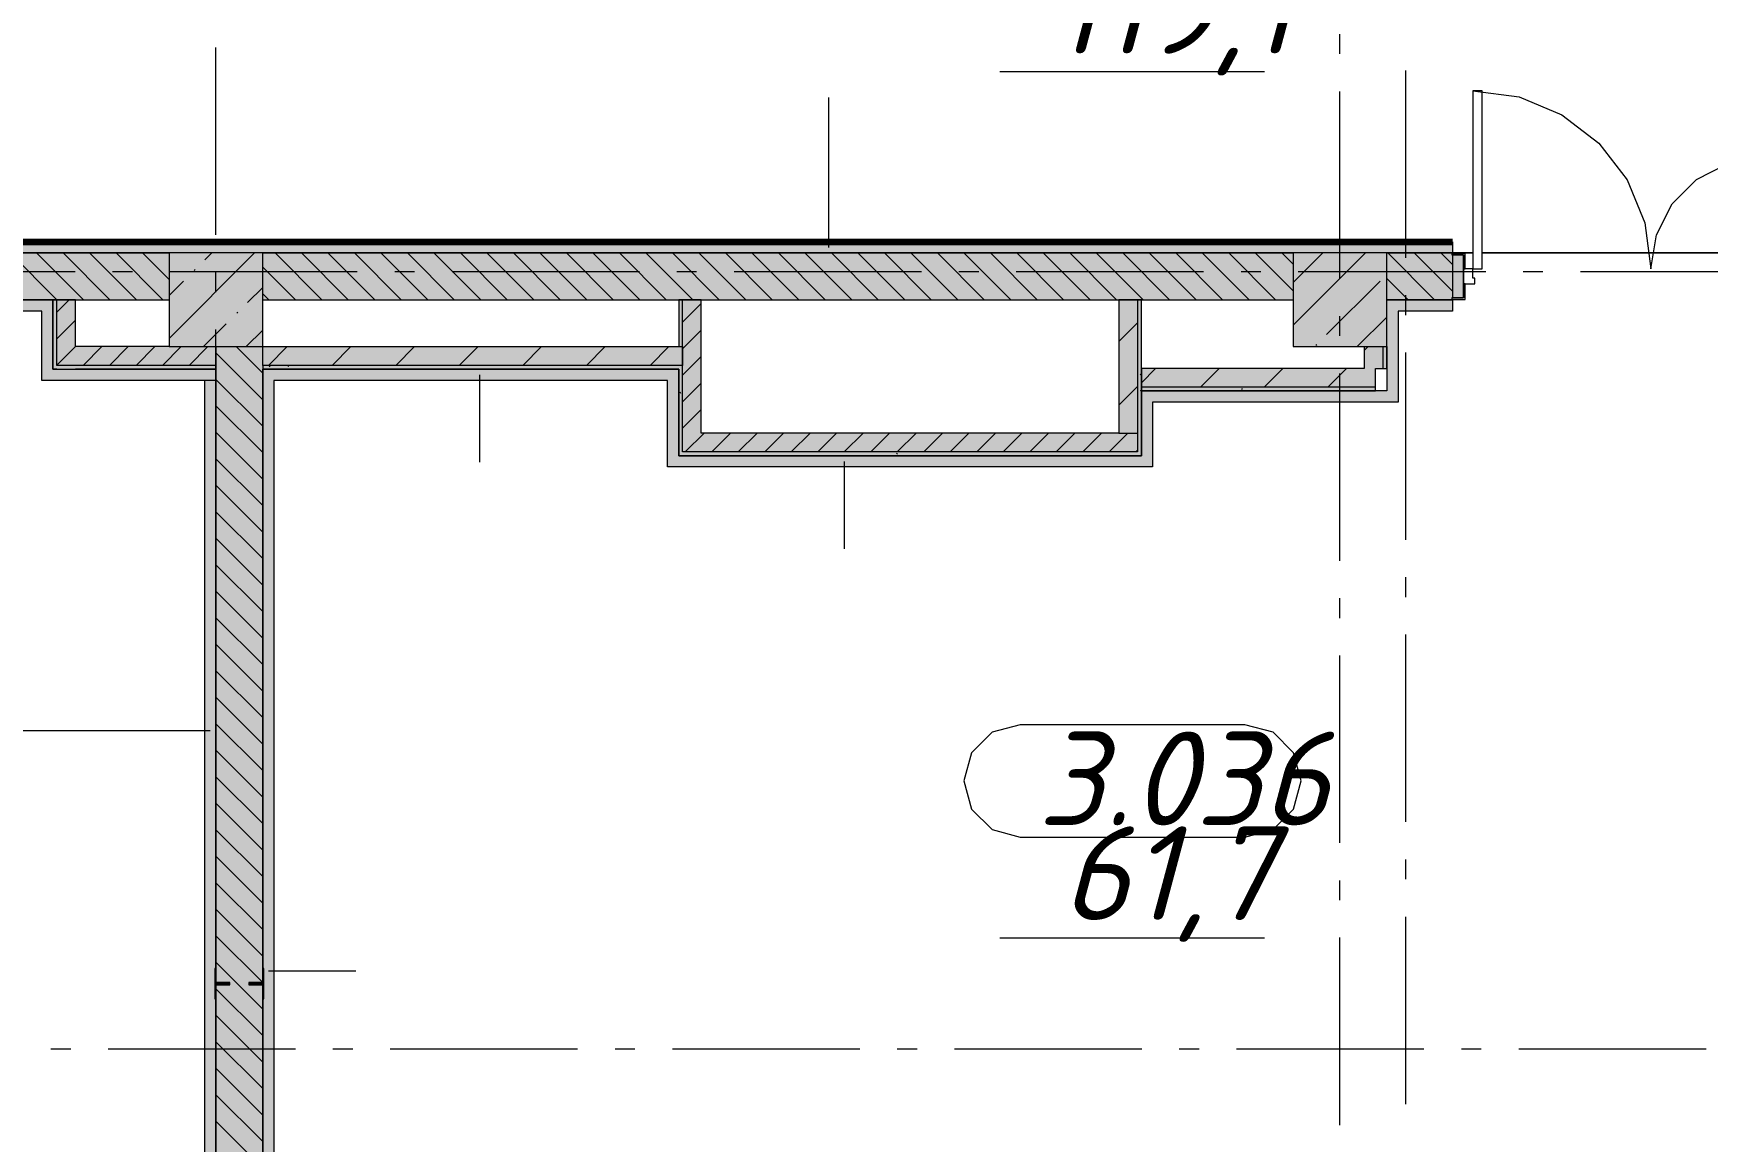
# Model space of a CAD drawing. Header units: millimetres. Extents: x -537608 to 253996, y -217170 to 186033.
# Drawn here: x -252900 to -243964, y 94678 to 100593 of the extents above; entities that cross this region are included whole.
import ezdxf

# ---------------------------------------------------------------- set-up
doc = ezdxf.new("R2010")
doc.units = ezdxf.units.MM
doc.layers.add('16) Лак 1.6м', color=160, linetype='Continuous', lineweight=90)
doc.layers.add('PDF _Геометрия', color=7, linetype='Continuous')
doc.layers.add('PDF _Текст', color=7, linetype='Continuous')
doc.layers.add('PDF _Сплошная заливка', color=7, linetype='Continuous', true_color=0xffffff)
doc.styles.add('PDF ISOCPEUR Italic', font='isocpeui.ttf')

msp = doc.modelspace()

# ---------------------------------------------------------------- hatches: boundary and pattern name
at = {"layer": 'PDF _Сплошная заливка', "true_color": 0xff7d7d, "transparency": 33554559}
h = msp.add_hatch(color=11, dxfattribs=at)
h.paths.add_polyline_path([(-233376.192, 99421.2652), (-233026.1928, 99421.2652), (-233026.1928, 99481.2658), (-233636.1913, 99481.2658), (-233636.1913, 99421.2652)], flags=0)
h.paths.add_polyline_path([(-234556.1914, 99421.2652), (-234336.1919, 99421.2652), (-234336.1919, 99481.2658), (-234556.1914, 99481.2658)], flags=0)
h.paths.add_polyline_path([(-235256.1919, 99421.2652), (-235256.1919, 99481.2658), (-240016.1913, 99481.2658), (-240016.1913, 99421.2652), (-238284.1467, 99421.2652)], flags=0)
h.paths.add_polyline_path([(-242626.1889, 99421.2652), (-241776.1899, 99421.2652), (-241776.1899, 99481.2658), (-243566.1899, 99481.2658), (-243566.1899, 99421.2652), (-242676.189, 99421.2652)], flags=0)
h.paths.add_polyline_path([(-245676.192, 99421.2652), (-245326.1907, 99421.2652), (-245326.1907, 99481.2658), (-258513.7587, 99481.2658), (-258513.7587, 99421.2652), (-246176.1896, 99421.2652)], flags=0)
h.paths.add_polyline_path([(-260273.755, 99421.2652), (-260273.755, 99481.2658), (-261231.6816, 99481.2658), (-261231.6816, 99421.2652), (-260676.1851, 99421.2652)], flags=0)
at = {"layer": 'PDF _Сплошная заливка', "transparency": 33554559}
h = msp.add_hatch(color=256, dxfattribs=at)
h.paths.add_polyline_path([(-233376.192, 99171.2642), (-233376.192, 99421.2652), (-233636.1913, 99421.2652), (-233636.1913, 99171.2642)], flags=0)
h.paths.add_polyline_path([(-235446.1923, 99171.2642), (-235256.1919, 99171.2642), (-235256.1919, 99421.2652), (-239126.1905, 99421.2652), (-239126.1905, 99171.2642), (-236931.1919, 99171.2642)], flags=0)
h.paths.add_polyline_path([(-234476.1919, 99171.2642), (-234336.1919, 99171.2642), (-234336.1919, 99421.2652), (-234556.1914, 99421.2652), (-234556.1914, 99171.2642)], flags=0)
h.paths.add_polyline_path([(-242066.1928, 99171.2642), (-241778.1921, 99173.2643), (-241778.1921, 99421.2652), (-242126.1913, 99419.2651), (-242126.1913, 99171.2642)], flags=0)
h.paths.add_polyline_path([(-242676.189, 99171.2642), (-242626.1889, 99171.2642), (-242626.1889, 99421.2652), (-242676.189, 99421.2652), (-242676.189, 99260.5515)], flags=0)
h.paths.add_polyline_path([(-240014.1912, 99171.2642), (-239626.1902, 99171.2642), (-239626.1902, 99421.2652), (-240014.1912, 99419.2651), (-240016.1913, 99171.2642)], flags=0)
h.paths.add_polyline_path([(-243293.3633, 99171.2642), (-243176.191, 99171.2642), (-243176.191, 99421.2652), (-243564.192, 99419.2651), (-243564.192, 99171.2642)], flags=0)
h.paths.add_polyline_path([(-246176.1896, 99171.2642), (-246176.1896, 99421.2652), (-251676.1892, 99421.2652), (-251676.1892, 99171.2642), (-246632.8397, 99171.2642)], flags=0)
h.paths.add_polyline_path([(-245616.1892, 99171.2642), (-245328.1886, 99173.2643), (-245328.1886, 99421.2652), (-245676.192, 99419.2651), (-245676.192, 99171.2642)], flags=0)
h.paths.add_polyline_path([(-256826.1875, 99171.2642), (-255176.1898, 99171.2642), (-255176.1898, 99421.2652), (-258511.7564, 99419.2651), (-258511.7564, 99171.2642), (-256926.188, 99171.2642)], flags=0)
h.paths.add_polyline_path([(-254066.1873, 99171.2642), (-252176.1868, 99171.2642), (-252176.1868, 99421.2652), (-254676.1879, 99421.2652), (-254676.1879, 99171.2642)], flags=0)
h.paths.add_polyline_path([(-261660.4854, 99171.2642), (-261176.187, 99171.2642), (-261176.187, 99421.2652), (-263676.1881, 99421.2652), (-263676.1881, 99171.2642), (-263330.2213, 99171.2642)], flags=0)
h.paths.add_polyline_path([(-260273.755, 99171.2642), (-260275.7573, 99421.2652), (-260676.1851, 99419.2651), (-260676.1851, 99171.2642), (-260275.7573, 99171.2642)], flags=0)
at = {"layer": 'PDF _Сплошная заливка', "true_color": 0xff7d7d, "transparency": 33554559}
for points in [[(-252856.1886, 99111.2657), (-252796.1901, 99111.2657), (-252796.1901, 99171.2642), (-254066.1873, 99171.2642), (-254066.1873, 99111.2657), (-253311.7923, 99111.2657)], [(-251986.1887, 98741.2656), (-251926.1902, 98741.2656), (-251926.1902, 98801.2662), (-252796.1901, 98801.2662), (-252796.1901, 98741.2656), (-252476.9243, 98741.2656)], [(-249515.5756, 98741.2656), (-249455.5727, 98741.2656), (-249455.5727, 98801.2662), (-251676.1892, 98801.2662), (-251676.1892, 98741.2656), (-251616.1907, 98741.2656)], [(-251676.1892, 91731.2661), (-251616.1907, 91731.2661), (-251616.1907, 98741.2656), (-251676.1892, 98741.2656), (-251676.1892, 91869.1886)], [(-245616.1892, 98624.8015), (-245616.1892, 98684.8), (-246926.1882, 98684.8), (-246926.1882, 98624.8015), (-246632.8397, 98624.8015)], [(-248302.5757, 98278.9619), (-246926.1882, 98278.9619), (-246926.1882, 98338.9625), (-249455.5727, 98338.9625), (-249455.5727, 98278.9619)]]:
    msp.add_hatch(color=11, dxfattribs=at).paths.add_polyline_path(points)
at = {"layer": 'PDF _Сплошная заливка', "transparency": 33554559}
h = msp.add_hatch(color=256, dxfattribs=at)
h.paths.add_polyline_path([(-249455.5727, 98358.9613), (-249435.5761, 98358.9613), (-249435.5761, 98821.265), (-249455.5727, 98821.265), (-249455.5727, 98458.9617)], flags=0)
h.paths.add_polyline_path([(-249435.5761, 98921.2654), (-249435.5761, 99171.2642), (-249455.5727, 99171.2642), (-249455.5727, 98921.2654)], flags=0)
for points in [[(-249435.5761, 98458.9617), (-249335.5757, 98458.9617), (-249335.5757, 99171.2642), (-249435.5761, 99171.2642), (-249435.5761, 98821.265)], [(-252176.1868, 98821.265), (-251926.1902, 98821.265), (-251926.1902, 98921.2654), (-252676.1888, 98921.2654), (-252676.1888, 98821.265), (-252476.9243, 98821.265)], [(-251926.1902, 98801.2662), (-251926.1902, 98821.265), (-252776.1892, 98821.265), (-252776.1892, 98801.2662), (-252476.9243, 98801.2662)], [(-249455.5727, 98801.2662), (-249455.5727, 98821.265), (-251676.1892, 98821.265), (-251676.1892, 98801.2662), (-251642.052, 98801.2662)], [(-246632.8397, 98704.801), (-245736.1905, 98704.801), (-245736.1905, 98804.8014), (-246986.191, 98804.8014), (-246986.191, 98704.801)], [(-245736.1905, 98684.8), (-245736.1905, 98704.801), (-246986.191, 98704.801), (-246986.191, 98684.8), (-246632.8397, 98684.8)], [(-246986.191, 98338.9625), (-246986.191, 98358.9613), (-249455.5727, 98358.9613), (-249455.5727, 98338.9625), (-248302.5757, 98338.9625)]]:
    msp.add_hatch(color=256, dxfattribs=at).paths.add_polyline_path(points)
at = {"layer": 'PDF _Сплошная заливка', "true_color": 0xff7d7d, "transparency": 33554559}
h = msp.add_hatch(color=11, dxfattribs=at)
h.paths.add_polyline_path([(-243176.191, 99111.2657), (-243176.191, 99171.2642), (-243566.1899, 99171.2642), (-243566.1899, 99111.2657), (-243236.1895, 99111.2657)], flags=0)
h.paths.add_polyline_path([(-245616.1892, 99111.2657), (-245326.1907, 99111.2657), (-245326.1907, 99171.2642), (-245616.1892, 99171.2642)], flags=0)

# ---------------------------------------------------------------- linework, layer by layer
at = {"layer": '16) Лак 1.6м'}
msp.add_line((-258513.7587, 99481.2658), (-245326.1907, 99481.2658), dxfattribs=at)
at = {"layer": 'PDF _Геометрия', "color": 253, "lineweight": 9, "true_color": 0xaaaaaa}
for p, q in [((-245926.1886, 100484.019), (-245926.1886, 100589.8518)), ((-251926.1902, 99518.4322), (-251926.1902, 100518.434)), ((-247742.1188, 100389.5991), (-246329.2086, 100389.5991)), ((-245576.1916, 100395.8405), (-245576.1916, 99395.8409)), ((-245926.1886, 99284.0187), (-245926.1886, 100284.0182)), ((-252677.5409, 99321.2648), (-253677.5404, 99321.2648)), ((-252371.7052, 99321.2648), (-252477.5401, 99321.2648)), ((-251171.7049, 99321.2648), (-252171.7044, 99321.2648)), ((-251926.1902, 99212.6009), (-251926.1902, 99318.4336)), ((-250865.8735, 99321.2648), (-250971.7084, 99321.2648)), ((-249665.8732, 99321.2648), (-250665.8727, 99321.2648)), ((-249360.0419, 99321.2648), (-249465.8725, 99321.2648)), ((-248160.0415, 99321.2648), (-249160.0411, 99321.2648)), ((-247854.2059, 99321.2648), (-247960.0408, 99321.2648)), ((-246654.2055, 99321.2648), (-247654.2051, 99321.2648)), ((-246348.3742, 99321.2648), (-246454.2091, 99321.2648)), ((-245148.3739, 99321.2648), (-246148.3734, 99321.2648)), ((-244842.5426, 99321.2648), (-244948.3731, 99321.2648)), ((-243642.5422, 99321.2648), (-244642.5418, 99321.2648)), ((-245576.1916, 99195.8424), (-245576.1916, 99090.0074)), ((-245676.192, 99171.2642), (-245669.1906, 99171.2642)), ((-251926.1902, 98012.6006), (-251926.1902, 99012.6001)), ((-245926.1886, 98978.1852), (-245926.1886, 99084.0179)), ((-245576.1916, 98890.0088), (-245576.1916, 97890.0092)), ((-245926.1886, 97778.1848), (-245926.1886, 98778.1844)), ((-251926.1902, 97706.7671), (-251926.1902, 97812.602)), ((-245576.1916, 97690.0085), (-245576.1916, 97584.1736)), ((-251926.1902, 96506.7668), (-251926.1902, 97506.7663)), ((-245926.1886, 97472.3535), (-245926.1886, 97578.1841)), ((-245576.1916, 97384.1771), (-245576.1916, 96384.1776)), ((-245926.1886, 96272.3532), (-245926.1886, 97272.3527)), ((-247633.0804, 96903.0609), (-247783.0809, 96862.8696)), ((-246433.08, 96903.0609), (-247633.0804, 96903.0609)), ((-246283.0837, 96862.8696), (-246433.08, 96903.0609)), ((-247783.0809, 96862.8696), (-247892.8902, 96753.0604)), ((-246173.2745, 96753.0604), (-246283.0837, 96862.8696)), ((-247892.8902, 96753.0604), (-247933.0815, 96603.0598)), ((-246133.0832, 96603.0598), (-246173.2745, 96753.0604)), ((-247933.0815, 96603.0598), (-247892.8902, 96453.0592)), ((-246173.2745, 96453.0592), (-246133.0832, 96603.0598)), ((-247892.8902, 96453.0592), (-247783.0809, 96343.2543)), ((-246283.0837, 96343.2543), (-246173.2745, 96453.0592)), ((-247783.0809, 96343.2543), (-247633.0804, 96303.0629)), ((-246433.08, 96303.0629), (-246283.0837, 96343.2543)), ((-251926.1902, 96200.9355), (-251926.1902, 96306.766)), ((-247633.0804, 96303.0629), (-246433.08, 96303.0629)), ((-245576.1916, 96184.1768), (-245576.1916, 96078.342)), ((-245926.1886, 95966.5176), (-245926.1886, 96072.3524)), ((-251926.1902, 95000.9351), (-251926.1902, 96000.9347)), ((-245576.1916, 95878.3412), (-245576.1916, 94878.3416)), ((-247742.1188, 95765.027), (-246329.2086, 95765.027)), ((-245926.1886, 94766.5172), (-245926.1886, 95766.5168)), ((-252701.2836, 95171.2639), (-252807.1185, 95171.2639)), ((-251501.2876, 95171.2639), (-252501.2872, 95171.2639)), ((-251195.4519, 95171.2639), (-251301.2868, 95171.2639)), ((-249995.4517, 95171.2639), (-250995.4512, 95171.2639)), ((-249689.6203, 95171.2639), (-249795.4509, 95171.2639)), ((-248489.62, 95171.2639), (-249489.6195, 95171.2639)), ((-248183.7843, 95171.2639), (-248289.6192, 95171.2639)), ((-246983.7883, 95171.2639), (-247983.7879, 95171.2639)), ((-246677.9526, 95171.2639), (-246783.7875, 95171.2639)), ((-245477.9524, 95171.2639), (-246477.9519, 95171.2639)), ((-245172.121, 95171.2639), (-245277.9516, 95171.2639)), ((-243972.1207, 95171.2639), (-244972.1202, 95171.2639)), ((-251926.1902, 94695.0995), (-251926.1902, 94800.9343))]:
    msp.add_line(p, q, dxfattribs=at)
at = {"layer": 'PDF _Геометрия', "lineweight": 9}
for p, q in [((-245216.192, 100286.2659), (-245216.192, 99336.2644)), ((-245166.1917, 100286.2659), (-245216.192, 100286.2659)), ((-245216.192, 100286.2659), (-244970.3117, 100253.8941)), ((-245166.1917, 99336.2644), (-245166.1917, 100286.2659)), ((-248653.8301, 99451.2644), (-248653.8301, 100251.2653)), ((-244970.3117, 100253.8941), (-244741.1901, 100158.9898)), ((-244741.1901, 100158.9898), (-244544.4403, 100008.016)), ((-244544.4403, 100008.016), (-244393.4666, 99811.2641)), ((-244153.5113, 99683.0579), (-244022.982, 99813.585)), ((-244022.982, 99813.585), (-243858.5094, 99897.3887)), ((-244393.4666, 99811.2641), (-244298.5601, 99582.1425)), ((-244237.3129, 99518.5851), (-244153.5113, 99683.0579)), ((-244298.5601, 99582.1425), (-244266.1883, 99336.2644)), ((-245326.1907, 99481.2658), (-245326.1907, 99421.2652)), ((-244266.1883, 99336.2644), (-244237.3129, 99518.5851)), ((-252176.1868, 99421.2652), (-254676.1879, 99421.2652)), ((-254676.1879, 99421.2652), (-252176.1868, 99421.2652)), ((-252774.9792, 99171.2642), (-253024.9802, 99421.2652)), ((-252633.5603, 99171.2642), (-252883.557, 99421.2652)), ((-252492.1371, 99171.2642), (-252742.138, 99421.2652)), ((-252350.7139, 99171.2642), (-252600.7149, 99421.2652)), ((-252209.295, 99171.2642), (-252459.296, 99421.2652)), ((-252176.1868, 99279.5815), (-252317.8727, 99421.2652)), ((-252176.1868, 98965.5969), (-251720.5186, 99421.2652)), ((-251676.1892, 99421.2652), (-252176.1868, 99421.2652)), ((-252176.1868, 99421.2652), (-252176.1868, 98921.2654)), ((-251985.052, 99384.8329), (-251948.6196, 99421.2652)), ((-246176.1896, 99421.2652), (-251676.1892, 99421.2652)), ((-251676.1892, 99421.2652), (-246176.1896, 99421.2652)), ((-251676.1892, 98921.2654), (-251676.1892, 99421.2652)), ((-251360.7643, 99171.2642), (-251610.7653, 99421.2652)), ((-251219.3454, 99171.2642), (-251469.3464, 99421.2652)), ((-251077.9223, 99171.2642), (-251327.9232, 99421.2652)), ((-250936.5033, 99171.2642), (-251186.5043, 99421.2652)), ((-250795.0801, 99171.2642), (-251045.081, 99421.2652)), ((-250653.6612, 99171.2642), (-250903.6579, 99421.2652)), ((-250512.238, 99171.2642), (-250762.2389, 99421.2652)), ((-250370.8191, 99171.2642), (-250620.8157, 99421.2652)), ((-250229.3959, 99171.2642), (-250479.3969, 99421.2652)), ((-250087.9727, 99171.2642), (-250337.9736, 99421.2652)), ((-249946.5537, 99171.2642), (-250196.5547, 99421.2652)), ((-249805.1306, 99171.2642), (-250055.1315, 99421.2652)), ((-249663.7116, 99171.2642), (-249913.7083, 99421.2652)), ((-249522.2884, 99171.2642), (-249772.2894, 99421.2652)), ((-249380.8696, 99171.2642), (-249630.8662, 99421.2652)), ((-249239.4463, 99171.2642), (-249489.4473, 99421.2652)), ((-249098.0231, 99171.2642), (-249348.0241, 99421.2652)), ((-248956.6042, 99171.2642), (-249206.6052, 99421.2652)), ((-248815.181, 99171.2642), (-249065.1819, 99421.2652)), ((-248673.7621, 99171.2642), (-248923.7631, 99421.2652)), ((-248532.3389, 99171.2642), (-248782.3398, 99421.2652)), ((-248390.92, 99171.2642), (-248640.9166, 99421.2652)), ((-248249.4967, 99171.2642), (-248499.4978, 99421.2652)), ((-248108.0779, 99171.2642), (-248358.0745, 99421.2652)), ((-247966.6546, 99171.2642), (-248216.6556, 99421.2652)), ((-247825.2314, 99171.2642), (-248075.2324, 99421.2652)), ((-247683.8125, 99171.2642), (-247933.8135, 99421.2652)), ((-247542.3893, 99171.2642), (-247792.3903, 99421.2652)), ((-247400.9704, 99171.2642), (-247650.9671, 99421.2652)), ((-247259.5472, 99171.2642), (-247509.5482, 99421.2652)), ((-247118.1283, 99171.2642), (-247368.1249, 99421.2652)), ((-246976.7051, 99171.2642), (-247226.7061, 99421.2652)), ((-246835.2819, 99171.2642), (-247085.2828, 99421.2652)), ((-246693.863, 99171.2642), (-246943.8639, 99421.2652)), ((-246552.4398, 99171.2642), (-246802.4408, 99421.2652)), ((-246411.0209, 99171.2642), (-246661.0218, 99421.2652)), ((-246269.5976, 99171.2642), (-246519.5986, 99421.2652)), ((-246176.1896, 99219.2772), (-246378.1754, 99421.2652)), ((-246176.1896, 99360.6983), (-246236.7565, 99421.2652)), ((-246176.1896, 99035.0361), (-245789.9584, 99421.2652)), ((-246176.1896, 99263.135), (-246018.0595, 99421.2652)), ((-245676.192, 99421.2652), (-246176.1896, 99421.2652)), ((-246176.1896, 99421.2652), (-246176.1896, 98921.2654)), ((-245326.1907, 99421.2652), (-245676.192, 99421.2652)), ((-245676.192, 99421.2652), (-245326.1907, 99421.2652)), ((-245676.192, 98921.2654), (-245676.192, 99421.2652)), ((-245421.0713, 99171.2642), (-245671.0722, 99421.2652)), ((-245326.1907, 99217.8068), (-245529.6491, 99421.2652)), ((-245326.1907, 99359.2278), (-245388.2258, 99421.2652)), ((-245258.1917, 99419.2651), (-245328.1886, 99419.2651)), ((-245328.1886, 99419.2651), (-245328.1886, 99411.2647)), ((-245328.1886, 99411.2647), (-245266.1922, 99411.2647)), ((-245266.1922, 99411.2647), (-245326.1907, 99411.2647)), ((-245326.1907, 99411.2647), (-245326.1907, 99181.2647)), ((-245266.1922, 99411.2647), (-245266.1922, 99336.2644)), ((-245266.1922, 99181.2647), (-245266.1922, 99411.2647)), ((-245258.1917, 99336.2644), (-245258.1917, 99419.2651)), ((-252042.0751, 99327.8098), (-252037.3343, 99332.5506)), ((-251502.1876, 99171.2642), (-251676.1892, 99345.2659)), ((-245562.4902, 99171.2642), (-245676.192, 99284.9639)), ((-245216.192, 99336.2644), (-245266.1922, 99336.2644)), ((-245266.1922, 99336.2644), (-245266.1922, 99256.2649)), ((-245266.1922, 99336.2644), (-245258.1917, 99336.2644)), ((-245216.192, 99336.2644), (-245166.1917, 99336.2644)), ((-245216.192, 99286.2642), (-245216.192, 99336.2644)), ((-245206.1893, 99286.2642), (-245216.192, 99286.2642)), ((-245206.1893, 99256.2649), (-245206.1893, 99286.2642)), ((-252176.1868, 99193.6959), (-252099.0982, 99270.7845)), ((-251756.9509, 99156.7361), (-251676.1892, 99237.4977)), ((-251643.6107, 99171.2642), (-251676.1892, 99203.8448)), ((-245997.4643, 98985.6602), (-245712.3444, 99270.7845)), ((-245266.1922, 99256.2649), (-245206.1893, 99256.2649)), ((-245258.1917, 99256.2649), (-245266.1922, 99256.2649)), ((-245266.1922, 99256.2649), (-245266.1922, 99181.2647)), ((-245258.1917, 99173.2643), (-245258.1917, 99256.2649)), ((-254066.1873, 99171.2642), (-252796.1901, 99171.2642)), ((-252796.1901, 99171.2642), (-254066.1873, 99171.2642)), ((-252856.1886, 99111.2657), (-254066.1873, 99111.2657)), ((-252856.1886, 98741.2656), (-252856.1886, 99111.2657)), ((-252796.1901, 99171.2642), (-252176.1868, 99171.2642)), ((-252776.1892, 99171.2642), (-252796.1901, 99171.2642)), ((-252796.1901, 99171.2642), (-252796.1901, 98801.2662)), ((-252796.1901, 99111.2657), (-252796.1901, 99171.2642)), ((-252796.1901, 98801.2662), (-252796.1901, 99111.2657)), ((-252776.1892, 99104.5226), (-252709.4476, 99171.2642)), ((-252676.1888, 99171.2642), (-252776.1892, 99171.2642)), ((-252776.1892, 98821.265), (-252776.1892, 99171.2642)), ((-252676.1888, 98921.2654), (-252676.1888, 99171.2642)), ((-251813.9783, 99099.7108), (-251809.2331, 99104.4516)), ((-251676.1892, 99171.2642), (-246176.1896, 99171.2642)), ((-249435.5761, 99171.2642), (-249455.5727, 99171.2642)), ((-249455.5727, 99171.2642), (-249455.5727, 98921.2654)), ((-249335.5757, 99171.2642), (-249435.5761, 99171.2642)), ((-249435.5761, 98921.2654), (-249435.5761, 99171.2642)), ((-249435.5761, 99051.026), (-249335.5757, 99151.0265)), ((-249335.5757, 98458.9617), (-249335.5757, 99171.2642)), ((-247006.1876, 99171.2642), (-247106.188, 99171.2642)), ((-247106.188, 99171.2642), (-247106.188, 98458.9617)), ((-246986.191, 99171.2642), (-247006.1876, 99171.2642)), ((-247006.1876, 99171.2642), (-247006.1876, 98458.9617)), ((-246986.191, 98458.9617), (-246986.191, 99171.2642)), ((-245616.1892, 99171.2642), (-245676.192, 99171.2642)), ((-245676.192, 99171.2642), (-245616.1892, 99171.2642)), ((-245326.1907, 99171.2642), (-245616.1892, 99171.2642)), ((-245616.1892, 99171.2642), (-245326.1907, 99171.2642)), ((-245326.1907, 99111.2657), (-245616.1892, 99111.2657)), ((-245616.1892, 99111.2657), (-245616.1892, 98684.8)), ((-245328.1886, 99181.2647), (-245328.1886, 99173.2643)), ((-245266.1922, 99181.2647), (-245328.1886, 99181.2647)), ((-245328.1886, 99173.2643), (-245258.1917, 99173.2643)), ((-245326.1907, 99181.2647), (-245266.1922, 99181.2647)), ((-245326.1907, 99171.2642), (-245326.1907, 99111.2657)), ((-252776.1892, 98963.1016), (-252676.1888, 99063.102)), ((-251992.4237, 98921.2654), (-251871.0014, 99042.6855)), ((-251764.3226, 98921.2654), (-251676.1892, 99009.4008)), ((-249435.5761, 98909.605), (-249335.5757, 99009.6053)), ((-247106.188, 98947.9642), (-247006.1876, 99047.9645)), ((-245833.7624, 98921.2654), (-245676.192, 99078.8379)), ((-252776.1892, 98821.6806), (-252676.1888, 98921.6809)), ((-252176.1868, 98921.2654), (-252676.1888, 98921.2654)), ((-252635.1836, 98821.265), (-252535.1833, 98921.2654)), ((-252493.7604, 98821.265), (-252393.7601, 98921.2654)), ((-252352.3415, 98821.265), (-252252.3411, 98921.2654)), ((-252210.9183, 98821.265), (-252110.918, 98921.2654)), ((-252176.1868, 98921.2654), (-251676.1892, 98921.2654)), ((-252069.4994, 98821.265), (-251969.499, 98921.2654)), ((-251926.1902, 98821.265), (-251926.1902, 98921.2654)), ((-251926.1902, 98921.2654), (-251926.1902, 98741.2656)), ((-251676.1892, 98779.5817), (-251817.8751, 98921.2654)), ((-251676.1892, 98921.0027), (-251676.4519, 98921.2654)), ((-251676.1892, 98821.265), (-251676.1892, 98921.2654)), ((-251676.1892, 98921.2654), (-249455.5727, 98921.2654)), ((-251645.2341, 98821.265), (-251545.2337, 98921.2654)), ((-251305.8209, 98821.265), (-251205.8206, 98921.2654)), ((-250966.4121, 98821.265), (-250866.4118, 98921.2654)), ((-250626.999, 98821.265), (-250526.9986, 98921.2654)), ((-250287.5902, 98821.265), (-250187.5898, 98921.2654)), ((-249948.1771, 98821.265), (-249848.1767, 98921.2654)), ((-249608.7682, 98821.265), (-249508.7679, 98921.2654)), ((-249455.5727, 98921.2654), (-249435.5761, 98921.2654)), ((-249435.5761, 98821.265), (-249435.5761, 98921.2654)), ((-249435.5761, 98921.2654), (-249435.5761, 98821.265)), ((-246176.1896, 98921.2654), (-245676.192, 98921.2654)), ((-246054.4918, 98928.6371), (-246049.7509, 98933.3779)), ((-245796.189, 98900.3193), (-245775.2451, 98921.2654)), ((-245796.189, 98921.2654), (-245796.189, 98804.8014)), ((-245696.1887, 98804.8014), (-245696.1887, 98921.2654)), ((-245676.192, 98804.8014), (-245676.192, 98921.2654)), ((-245676.192, 98921.2654), (-245676.192, 98684.8)), ((-251676.1892, 98638.1606), (-251926.1902, 98888.1594)), ((-249435.5761, 98768.1839), (-249335.5757, 98868.1843)), ((-252796.1901, 98741.2656), (-252856.1886, 98741.2656)), ((-252796.1901, 98801.2662), (-252776.1892, 98801.2662)), ((-252776.1892, 98801.2662), (-252796.1901, 98801.2662)), ((-251986.1887, 98741.2656), (-252796.1901, 98741.2656)), ((-252676.1888, 98821.265), (-252776.1892, 98821.265)), ((-252776.1892, 98801.2662), (-252676.1888, 98801.2662)), ((-251926.1902, 98821.265), (-252676.1888, 98821.265)), ((-252676.1888, 98801.2662), (-251926.1902, 98801.2662)), ((-251926.1902, 98801.2662), (-252676.1888, 98801.2662)), ((-251986.1887, 91981.2671), (-251986.1887, 98741.2656)), ((-251926.1902, 98741.2656), (-251986.1887, 98741.2656)), ((-251928.0762, 98821.265), (-251926.1902, 98823.1532)), ((-251926.1902, 98801.2662), (-251926.1902, 98821.265)), ((-251926.1902, 98741.2656), (-251926.1902, 98801.2662)), ((-251676.1892, 98496.7374), (-251926.1902, 98746.7384)), ((-251926.1902, 98741.2656), (-251926.1902, 91981.2671)), ((-251926.1902, 91981.2671), (-251926.1902, 98741.2656)), ((-249455.5727, 98821.265), (-251676.1892, 98821.265)), ((-251676.1892, 98821.265), (-251676.1892, 98801.2662)), ((-251676.1892, 98741.2656), (-251676.1892, 98801.2662)), ((-251676.1892, 98801.2662), (-249455.5727, 98801.2662)), ((-249455.5727, 98801.2662), (-251676.1892, 98801.2662)), ((-251676.1892, 98801.2662), (-251676.1892, 98741.2656)), ((-251676.1892, 91981.2671), (-251676.1892, 98741.2656)), ((-251676.1892, 98741.2656), (-251676.1892, 91981.2671)), ((-249515.5756, 98741.2656), (-251616.1907, 98741.2656)), ((-251616.1907, 98741.2656), (-251616.1907, 91731.2661)), ((-250519.8939, 98771.2649), (-250519.8939, 98305.116)), ((-249515.5756, 98278.9619), (-249515.5756, 98741.2656)), ((-249435.5761, 98821.265), (-249455.5727, 98821.265)), ((-249455.5727, 98801.2662), (-249455.5727, 98458.9617)), ((-249455.5727, 98741.2656), (-249455.5727, 98801.2662)), ((-249455.5727, 98338.9625), (-249455.5727, 98741.2656)), ((-249435.5761, 98458.9617), (-249435.5761, 98821.265)), ((-246986.191, 98728.5524), (-246909.942, 98804.8014)), ((-245796.189, 98804.8014), (-246986.191, 98804.8014)), ((-246986.191, 98804.8014), (-246986.191, 98704.801)), ((-246670.5293, 98704.801), (-246570.5289, 98804.8014)), ((-246331.1205, 98704.801), (-246231.1201, 98804.8014)), ((-245991.7073, 98704.801), (-245891.707, 98804.8014)), ((-245736.1905, 98704.801), (-245736.1905, 98804.8014)), ((-245736.1905, 98804.8014), (-245696.1887, 98804.8014)), ((-245696.1887, 98804.8014), (-245676.192, 98804.8014)), ((-249435.5761, 98626.7629), (-249335.5757, 98726.7611)), ((-247106.188, 98608.5532), (-247006.1876, 98708.5514)), ((-246986.191, 98704.801), (-246986.191, 98684.8)), ((-245736.1905, 98704.801), (-246986.191, 98704.801)), ((-246986.191, 98684.8), (-245736.1905, 98684.8)), ((-246926.1882, 98684.8), (-246986.191, 98684.8)), ((-246986.191, 98684.8), (-246986.191, 98338.9625)), ((-245676.192, 98684.8), (-246926.1882, 98684.8)), ((-245736.1905, 98684.8), (-245736.1905, 98704.801)), ((-245616.1892, 98684.8), (-245616.1892, 98624.8015)), ((-251676.1892, 98355.3164), (-251926.1902, 98605.3173)), ((-249435.5761, 98485.3397), (-249335.5757, 98585.3401)), ((-245616.1892, 98624.8015), (-246926.1882, 98624.8015)), ((-246926.1882, 98624.8015), (-246926.1882, 98338.9625)), ((-251676.1892, 98213.8953), (-251926.1902, 98463.8963)), ((-249455.5727, 98458.9617), (-249455.5727, 98358.9613)), ((-249435.5761, 98358.9613), (-249435.5761, 98458.9617)), ((-249420.5313, 98358.9613), (-249320.5309, 98458.9617)), ((-247106.188, 98458.9617), (-249335.5757, 98458.9617)), ((-249279.1123, 98358.9613), (-249179.1119, 98458.9617)), ((-249137.6891, 98358.9613), (-249037.6888, 98458.9617)), ((-248996.2659, 98358.9613), (-248896.2698, 98458.9617)), ((-248854.847, 98358.9613), (-248754.8466, 98458.9617)), ((-248713.4238, 98358.9613), (-248613.4234, 98458.9617)), ((-248572.0049, 98358.9613), (-248472.0045, 98458.9617)), ((-248430.5817, 98358.9613), (-248330.5813, 98458.9617)), ((-248289.1628, 98358.9613), (-248189.1624, 98458.9617)), ((-248147.7396, 98358.9613), (-248047.7392, 98458.9617)), ((-248006.3207, 98358.9613), (-247906.3203, 98458.9617)), ((-247864.8974, 98358.9613), (-247764.8971, 98458.9617)), ((-247723.4743, 98358.9613), (-247623.4738, 98458.9617)), ((-247582.0553, 98358.9613), (-247482.055, 98458.9617)), ((-247440.6321, 98358.9613), (-247340.6318, 98458.9617)), ((-247299.2132, 98358.9613), (-247199.2128, 98458.9617)), ((-247157.79, 98358.9613), (-247057.7897, 98458.9617)), ((-247106.188, 98458.9617), (-247006.1876, 98458.9617)), ((-247006.1876, 98458.9617), (-247006.1876, 98358.9613)), ((-246986.191, 98358.9613), (-246986.191, 98458.9617)), ((-251676.1892, 98072.4743), (-251926.1902, 98322.4752)), ((-249455.5727, 98358.9613), (-249455.5727, 98338.9625)), ((-249455.5727, 98338.9625), (-246986.191, 98338.9625)), ((-246986.191, 98338.9625), (-249455.5727, 98338.9625)), ((-247006.1876, 98358.9613), (-249435.5761, 98358.9613)), ((-248572.6422, 98308.9611), (-248572.6422, 97842.8122)), ((-247016.3711, 98358.9613), (-247006.1876, 98369.1404)), ((-246986.191, 98338.9625), (-246986.191, 98358.9613)), ((-246926.1882, 98338.9625), (-246926.1882, 98278.9619)), ((-249455.5727, 98278.9619), (-249515.5756, 98278.9619)), ((-246926.1882, 98278.9619), (-249455.5727, 98278.9619)), ((-251676.1892, 97931.0531), (-251926.1902, 98181.052)), ((-251676.1892, 97789.63), (-251926.1902, 98039.6309)), ((-251676.1892, 97648.2111), (-251926.1902, 97898.2099)), ((-251676.1892, 97506.7878), (-251926.1902, 97756.7888)), ((-251676.1892, 97365.369), (-251926.1902, 97615.3656)), ((-251676.1892, 97223.9457), (-251926.1902, 97473.9467)), ((-251676.1892, 97082.5269), (-251926.1902, 97332.5235)), ((-251676.1892, 96941.1036), (-251926.1902, 97191.1046)), ((-251676.1892, 96799.6804), (-251926.1902, 97049.6813)), ((-251956.1894, 96870.0002), (-252956.189, 96870.0002)), ((-251676.1892, 96658.2615), (-251926.1902, 96908.2625)), ((-251676.1892, 96516.8383), (-251926.1902, 96766.8393)), ((-251676.1892, 96375.4194), (-251926.1902, 96625.4203)), ((-251676.1892, 96233.9962), (-251926.1902, 96483.9972)), ((-251676.1892, 96092.5773), (-251926.1902, 96342.5739)), ((-251676.1892, 95951.154), (-251926.1902, 96201.155)), ((-251676.1892, 95809.7352), (-251926.1902, 96059.7318)), ((-251676.1892, 95668.312), (-251926.1902, 95918.3129)), ((-251676.1892, 95526.8887), (-251926.1902, 95776.8897)), ((-251676.1892, 95385.4699), (-251926.1902, 95635.4708)), ((-251646.19, 95589.9358), (-251180.0411, 95589.9358)), ((-251676.1892, 95244.0466), (-251926.1902, 95494.0476)), ((-251676.1892, 95102.6277), (-251926.1902, 95352.6243)), ((-251676.1892, 94961.2045), (-251926.1902, 95211.2055)), ((-251676.1892, 94819.7856), (-251926.1902, 95069.7822)), ((-251676.1892, 94678.3624), (-251926.1902, 94928.3634)), ((-251676.1892, 94536.9392), (-251926.1902, 94786.9402))]:
    msp.add_line(p, q, dxfattribs=at)
at = {"layer": 'PDF _Геометрия', "color": 9, "lineweight": 9, "true_color": 0xc0c0c0}
for p, q in [((-245326.1907, 99421.2652), (-245216.192, 99421.2652)), ((-245216.192, 99421.2652), (-245326.1907, 99421.2652)), ((-245166.1917, 99421.2652), (-243726.1888, 99421.2652)), ((-243726.1888, 99421.2652), (-245166.1917, 99421.2652))]:
    msp.add_line(p, q, dxfattribs=at)
at = {"layer": 'PDF _Геометрия', "color": 8, "lineweight": 9, "true_color": 0x787878}
for p, q in [((-249435.5761, 99009.3384), (-249436.9927, 99006.8776)), ((-252686.1397, 98801.2662), (-252686.5014, 98801.8906)), ((-251637.2552, 98813.3443), (-251640.6096, 98819.1508)), ((-251539.0418, 98820.4275), (-251542.3918, 98814.621)), ((-250130.7475, 98821.265), (-250130.937, 98820.9378)), ((-246989.9027, 98774.9679), (-246993.2527, 98769.1592)), ((-249443.8693, 98671.8845), (-249447.2192, 98677.6932)), ((-246986.5183, 98682.8279), (-246989.8683, 98688.6345)), ((-246448.3617, 98696.9449), (-246451.716, 98691.1362)), ((-248289.7957, 98352.285), (-248293.1501, 98346.4785))]:
    msp.add_line(p, q, dxfattribs=at)
at = {"layer": 'PDF _Геометрия', "color": 253, "lineweight": 20, "true_color": 0xaaaaaa}
for p, q in [((-251926.1902, 95602.2421), (-251932.1883, 95602.2421)), ((-251932.1883, 95602.2421), (-251932.1883, 95521.2394)), ((-251926.1902, 95527.2418), (-251926.1902, 95602.2421)), ((-251851.1899, 95527.2418), (-251926.1902, 95527.2418)), ((-251851.1899, 95521.2394), (-251851.1899, 95527.2418)), ((-251676.1892, 95527.2418), (-251751.1896, 95527.2418)), ((-251751.1896, 95527.2418), (-251751.1896, 95521.2394)), ((-251670.1868, 95602.2421), (-251676.1892, 95602.2421)), ((-251676.1892, 95602.2421), (-251676.1892, 95527.2418)), ((-251670.1868, 95521.2394), (-251670.1868, 95602.2421)), ((-251851.1899, 95521.2394), (-251932.1883, 95521.2394)), ((-251932.1883, 95521.2394), (-251932.1883, 95440.241)), ((-251932.1883, 95521.2394), (-251851.1899, 95521.2394)), ((-251932.1883, 95440.241), (-251926.1902, 95440.241)), ((-251926.1902, 95440.241), (-251926.1902, 95515.2412)), ((-251926.1902, 95515.2412), (-251851.1899, 95515.2412)), ((-251851.1899, 95515.2412), (-251851.1899, 95521.2394)), ((-251670.1868, 95521.2394), (-251751.1896, 95521.2394)), ((-251751.1896, 95521.2394), (-251751.1896, 95515.2412)), ((-251751.1896, 95521.2394), (-251670.1868, 95521.2394)), ((-251751.1896, 95515.2412), (-251676.1892, 95515.2412)), ((-251676.1892, 95515.2412), (-251676.1892, 95440.241)), ((-251676.1892, 95440.241), (-251670.1868, 95440.241)), ((-251670.1868, 95440.241), (-251670.1868, 95521.2394))]:
    msp.add_line(p, q, dxfattribs=at)
at = {"layer": 'PDF _Сплошная заливка', "lineweight": 35, "transparency": 33554559}
for points in [[(-251676.1892, 98921.2654), (-251676.1892, 99421.2652), (-252176.1868, 98921.2654), (-252176.1868, 99421.2652)], [(-245676.192, 98921.2654), (-245676.192, 99421.2652), (-246176.1896, 98921.2654), (-246176.1896, 99421.2652)], [(-252776.1892, 98801.2662), (-252776.1892, 99171.2642), (-252796.1901, 98801.2662), (-252796.1901, 99171.2642)], [(-252676.1888, 98821.265), (-252676.1888, 99171.2642), (-252776.1892, 98821.265), (-252776.1892, 99171.2642)], [(-247006.1876, 98458.9617), (-247006.1876, 99171.2642), (-247106.188, 98458.9617), (-247106.188, 99171.2642)], [(-246986.191, 98358.9613), (-246986.191, 99171.2642), (-247006.1876, 98358.9613), (-247006.1876, 99171.2642)], [(-251676.1892, 91981.2671), (-251676.1892, 98921.2654), (-251926.1902, 91981.2671), (-251926.1902, 98921.2654)], [(-251676.1892, 98821.265), (-249435.5761, 98821.265), (-251676.1892, 98921.2654), (-249435.5761, 98921.2654)], [(-245796.189, 98804.8014), (-245696.1887, 98804.8014), (-245796.189, 98921.2654), (-245700.3568, 98921.2654)], [(-245676.192, 98804.8014), (-245676.192, 98921.2654), (-245696.1887, 98804.8014), (-245696.1887, 98921.2654)], [(-249435.5761, 98358.9613), (-247006.1876, 98358.9613), (-249435.5761, 98458.9617), (-247006.1876, 98458.9617)]]:
    msp.add_solid(points, dxfattribs=at)
at = {"layer": 'PDF _Сплошная заливка', "color": 7, "lineweight": 35, "true_color": 0xf4f4f4, "transparency": 33554559}
msp.add_solid([(-245266.1922, 99181.2647), (-245266.1922, 99411.2647), (-245326.1907, 99181.2647), (-245326.1907, 99411.2647)], dxfattribs=at)
at = {"layer": 'PDF _Сплошная заливка', "color": 11, "lineweight": 35, "true_color": 0xff7d7d, "transparency": 33554559}
for points in [[(-252796.1901, 98741.2656), (-252796.1901, 99111.2657), (-252856.1886, 98741.2656), (-252856.1886, 99111.2657)], [(-245616.1892, 98684.8), (-245616.1892, 99171.2642), (-245676.192, 98684.8), (-245676.192, 99171.2642)], [(-249455.5727, 98278.9619), (-249455.5727, 98741.2656), (-249515.5756, 98278.9619), (-249515.5756, 98741.2656)], [(-246926.1882, 98338.9625), (-246926.1882, 98684.8), (-246986.191, 98338.9625), (-246986.191, 98684.8)]]:
    msp.add_solid(points, dxfattribs=at)
at = {"layer": 'PDF _Сплошная заливка', "color": 40, "lineweight": 35, "true_color": 0xfca910, "transparency": 33554559}
msp.add_solid([(-251926.1902, 91921.2686), (-251926.1902, 98741.2656), (-251986.1887, 91921.2686), (-251986.1887, 98741.2656)], dxfattribs=at)

# ---------------------------------------------------------------- texts
at = {"layer": 'PDF _Текст', "char_height": 500, "attachment_point": 4, "style": 'PDF ISOCPEUR Italic'}
for s, insert in [('119,1', (-247468.4138, 100676.9753)), ('3.036', (-247540.4129, 96616.35)), ('61,7', (-247415.4124, 96052.401))]:
    msp.add_mtext(s, dxfattribs=dict(at, insert=insert))

doc.saveas('drawing.dxf')
